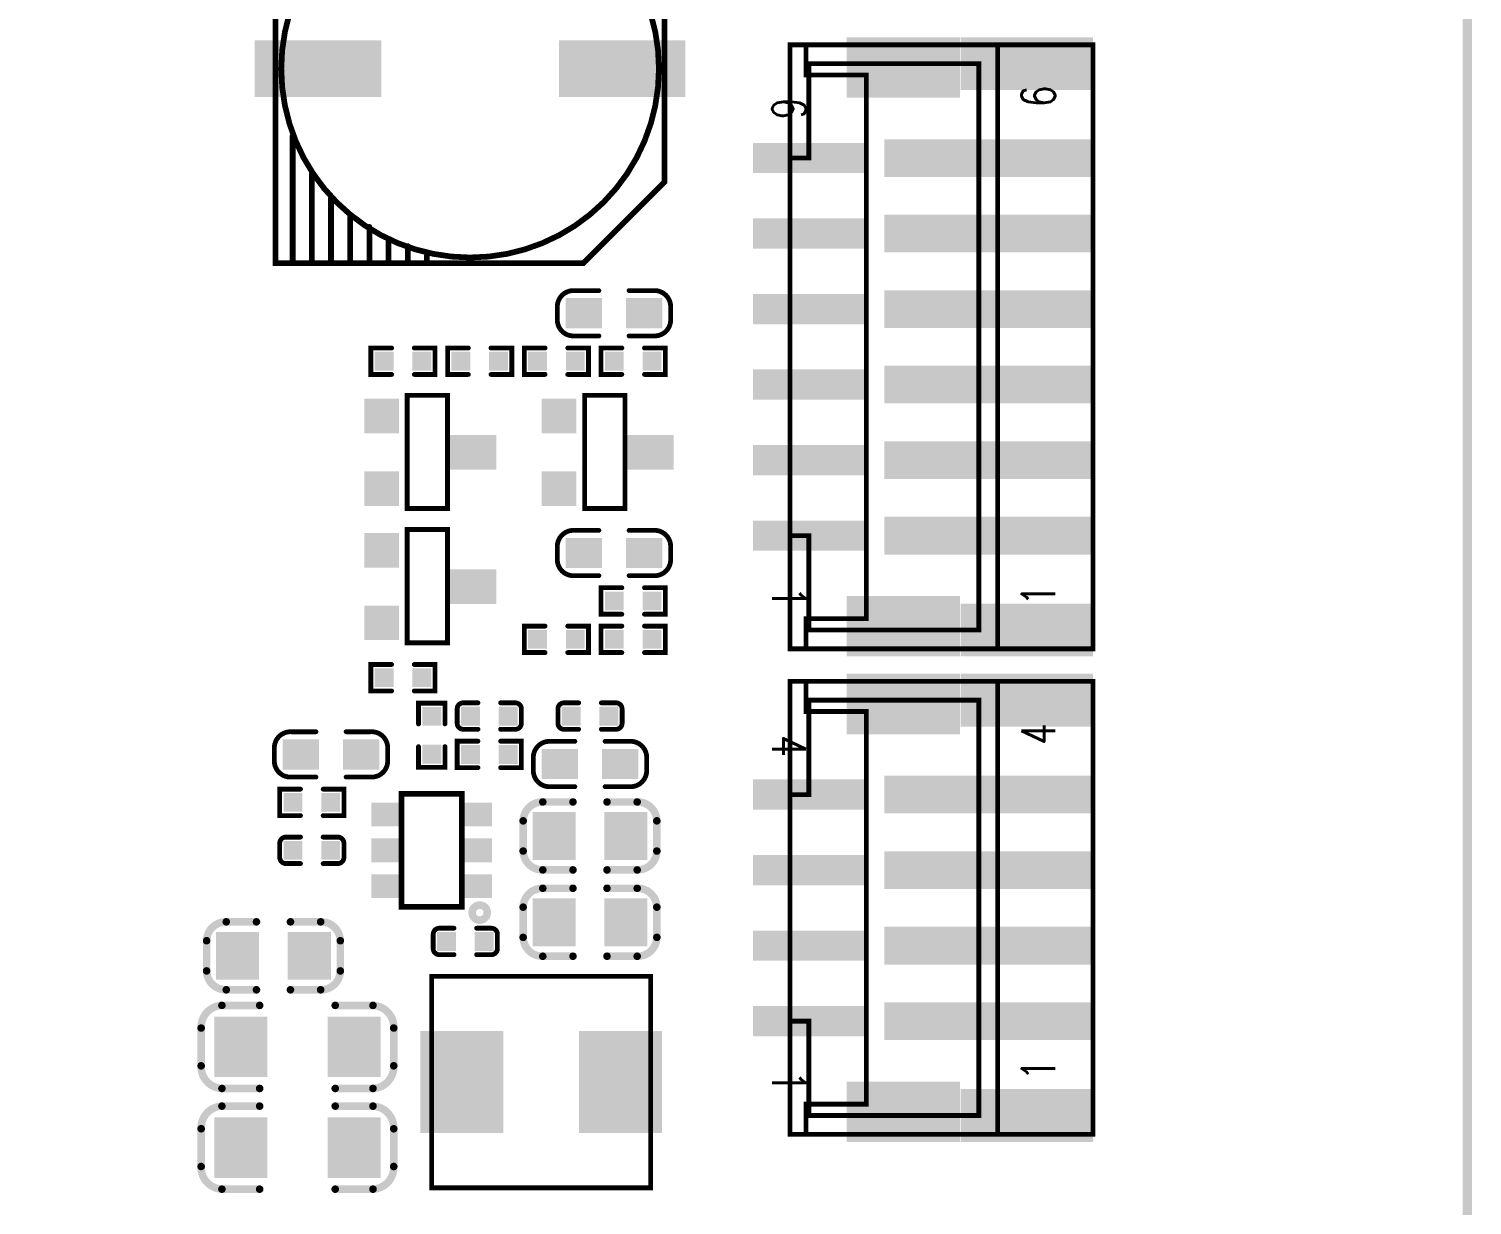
# Model space of a CAD drawing. Extents: x -1 to 186, y -6 to 106.
# Drawn here: x 148.21 to 186.43, y 38.1 to 69.25 of the extents above; entities that cross this region are included whole.
import ezdxf

# ---------------------------------------------------------------- set-up
doc = ezdxf.new("R2010")
doc.units = 0
for name, color, linetype in [('BOARD_OUTLINE_00', 250, 'CONTINUOUS'), ('DRIL_PLTE_THRU_01', 254, 'CONTINUOUS'), ('DRIL_PLTE_THRU_02', 254, 'CONTINUOUS'), ('PADS_BOT', 250, 'CONTINUOUS'), ('PADS_INNER', 250, 'CONTINUOUS'), ('PADS_TOP', 250, 'CONTINUOUS'), ('PART_TOP_2DLINE_00', 250, 'CONTINUOUS'), ('PART_TOP_2DLINE_01', 250, 'CONTINUOUS'), ('PART_TOP_TEXT_126', 250, 'CONTINUOUS')]:
    doc.layers.add(name, color=color, linetype=linetype)
doc.styles.add('W0$127', font='simplex', dxfattribs={"width": 0.75})

# ---------------------------------------------------------------- blocks, each defined once
blk = doc.blocks.new('BOARD_62')
at = {"layer": 'BOARD_OUTLINE_00', "const_width": 0.254}
blk.add_lwpolyline([(0, -2.08, 0.414214), (3, -5.08), (183.3, -5.08, 0.414214), (186.3, -2.08), (186.3, 97.32, 0.414214), (183.3, 100.32), (3, 100.32, 0.414214), (0, 97.32)], format="xyb", close=True, dxfattribs=at)
blk = doc.blocks.new('SMOOTH_0$127')
at = {"const_width": 0.0635}
blk.add_lwpolyline([(-0.03175, 0, 1), (0.03175, 0, 1)], format="xyb", close=True, dxfattribs=at)
blk = doc.blocks.new('PART_BODY_TOP_22')
at = {"layer": 'PART_TOP_2DLINE_01', "const_width": 0.127}
for points in [[(-0.3, 0.35), (-0.85, 0.35), (-0.85, -0.35), (-0.3, -0.35)], [(0.3, 0.35), (0.85, 0.35), (0.85, -0.35), (0.3, -0.35)]]:
    blk.add_lwpolyline(points, dxfattribs=at)
at = {"layer": 'PART_TOP_2DLINE_01'}
for p in [(-0.85, 0.35), (-0.3, 0.35), (0.3, 0.35), (0.85, 0.35), (-0.85, -0.35), (-0.3, -0.35), (0.3, -0.35), (0.85, -0.35)]:
    blk.add_blockref('SMOOTH_0$127', p, dxfattribs=at)
blk = doc.blocks.new('DRIL_HOLE_0')
blk.add_lwpolyline([(0, 0, 1), (0, 0, 1)], format="xyb", close=True)
blk = doc.blocks.new('PAD_0')
blk.add_lwpolyline([(0, 0, 1), (0, 0, 1)], format="xyb", close=True)
blk = doc.blocks.new('PAD_3')
at = {"const_width": 0.5}
blk.add_lwpolyline([(-0.25, 0), (0.25, 0)], dxfattribs=at)
blk = doc.blocks.new('STK_TOP_9')
at = {"layer": 'DRIL_PLTE_THRU_01'}
blk.add_blockref('DRIL_HOLE_0', (0, 0), dxfattribs=at)
at = {"layer": 'DRIL_PLTE_THRU_02'}
blk.add_blockref('DRIL_HOLE_0', (0, 0), dxfattribs=at)
at = {"layer": 'PADS_BOT'}
blk.add_blockref('PAD_0', (0, 0), dxfattribs=at)
at = {"layer": 'PADS_INNER'}
blk.add_blockref('PAD_0', (0, 0), dxfattribs=at)
at = {"layer": 'PADS_TOP'}
blk.add_blockref('PAD_3', (0, 0), dxfattribs=at)
blk = doc.blocks.new('SYM_TOP_23')
for name, p in [('PART_BODY_TOP_22', (0, 0)), ('STK_TOP_9', (-0.5, 0)), ('STK_TOP_9', (0.5, 0))]:
    blk.add_blockref(name, p)
blk = doc.blocks.new('PART_TOP_43')
blk.add_blockref('SYM_TOP_23', (0, 0))
blk = doc.blocks.new('PART_BODY_TOP_5')
at = {"layer": 'PART_TOP_2DLINE_01', "const_width": 0.127}
for points in [[(-0.4, 0.6), (-1.05, 0.6, 0.414214), (-1.5, 0.2), (-1.5, -0.2, 0.414214), (-1.05, -0.6), (-0.4, -0.6)], [(0.4, -0.6), (1.05, -0.6, 0.413192), (1.5, -0.2), (1.5, 0.2, 0.414214), (1.05, 0.6), (0.4, 0.6)]]:
    blk.add_lwpolyline(points, format="xyb", dxfattribs=at)
at = {"layer": 'PART_TOP_2DLINE_01'}
for p in [(-1.05, 0.6), (-0.4, 0.6), (0.4, 0.6), (1.05, 0.6), (-1.5, 0.2), (1.5, 0.2), (-1.5, -0.2), (1.5, -0.2), (-1.05, -0.6), (-0.4, -0.6), (0.4, -0.6), (1.05, -0.6)]:
    blk.add_blockref('SMOOTH_0$127', p, dxfattribs=at)
blk = doc.blocks.new('PAD_6')
at = {"const_width": 0.8}
blk.add_lwpolyline([(-0.48, 0), (0.48, 0)], dxfattribs=at)
blk = doc.blocks.new('STK_TOP_10')
at = {"layer": 'DRIL_PLTE_THRU_01'}
blk.add_blockref('DRIL_HOLE_0', (0, 0), dxfattribs=at)
at = {"layer": 'DRIL_PLTE_THRU_02'}
blk.add_blockref('DRIL_HOLE_0', (0, 0), dxfattribs=at)
at = {"layer": 'PADS_BOT'}
blk.add_blockref('PAD_0', (0, 0), dxfattribs=at)
at = {"layer": 'PADS_INNER'}
blk.add_blockref('PAD_0', (0, 0), dxfattribs=at)
at = {"layer": 'PADS_TOP'}
blk.add_blockref('PAD_6', (0, 0), dxfattribs=at)
blk = doc.blocks.new('SYM_TOP_6')
for name, p in [('STK_TOP_10', (-0.8, 0)), ('PART_BODY_TOP_5', (0, 0)), ('STK_TOP_10', (0.8, 0))]:
    blk.add_blockref(name, p)
blk = doc.blocks.new('PART_TOP_44')
blk.add_blockref('SYM_TOP_6', (0, 0))
blk = doc.blocks.new('PART_TOP_45')
blk.add_blockref('SYM_TOP_23', (0, 0))
blk = doc.blocks.new('SMOOTH_0$1524')
at = {"const_width": 0.0762}
blk.add_lwpolyline([(-0.0381, 0, 1), (0.0381, 0, 1)], format="xyb", close=True, dxfattribs=at)
blk = doc.blocks.new('PART_BODY_TOP_83')
at = {"layer": 'PART_TOP_2DLINE_01', "const_width": 0.152}
blk.add_lwpolyline([(-5.15, 3), (-3, 5.15), (3, 5.15), (5.15, 3), (5.15, -5.15), (-5.15, -5.15)], close=True, dxfattribs=at)
blk.add_lwpolyline([(5, 0, 1), (-5, 0, 1)], format="xyb", close=True, dxfattribs=at)
for points in [[(-5.08, -1.143), (-4.953, -1.143)], [(5.08, -1.143), (4.953, -1.143)], [(-5.08, -1.651), (-4.699, -1.651)], [(5.08, -1.651), (4.699, -1.651)], [(-5.08, -2.159), (-4.572, -2.159)], [(5.08, -2.159), (4.572, -2.159)], [(-5.08, -2.667), (-4.318, -2.667)], [(5.08, -2.667), (4.191, -2.667)], [(-5.08, -3.175), (-3.937, -3.175)], [(5.08, -3.175), (3.937, -3.175)], [(-5.08, -3.683), (-3.429, -3.683)], [(5.08, -3.683), (3.429, -3.683)], [(-5.08, -4.191), (-2.794, -4.191)], [(2.794, -4.191), (5.08, -4.191)], [(-5.08, -4.699), (-1.905, -4.699)], [(1.778, -4.699), (5.08, -4.699)]]:
    blk.add_lwpolyline(points, dxfattribs=at)
at = {"layer": 'PART_TOP_2DLINE_01'}
for p in [(-3, 5.15), (3, 5.15), (-5.15, 3), (5.15, 3), (-5.08, -1.143), (-4.953, -1.143), (4.953, -1.143), (5.08, -1.143), (-5.08, -1.651), (-4.699, -1.651), (4.699, -1.651), (5.08, -1.651), (-5.08, -2.159), (-4.572, -2.159), (4.572, -2.159), (5.08, -2.159), (-5.08, -2.667), (-4.318, -2.667), (4.191, -2.667), (5.08, -2.667), (-5.08, -3.175), (-3.937, -3.175), (3.937, -3.175), (5.08, -3.175), (-5.08, -3.683), (-3.429, -3.683), (3.429, -3.683), (5.08, -3.683), (-5.08, -4.191), (-2.794, -4.191), (2.794, -4.191), (5.08, -4.191), (-5.08, -4.699), (-1.905, -4.699), (1.778, -4.699), (5.08, -4.699), (-5.15, -5.15), (5.15, -5.15)]:
    blk.add_blockref('SMOOTH_0$1524', p, dxfattribs=at)
blk = doc.blocks.new('PAD_25')
at = {"const_width": 1.5}
blk.add_lwpolyline([(-1.675, 0), (1.675, 0)], dxfattribs=at)
blk = doc.blocks.new('STK_TOP_195')
at = {"layer": 'DRIL_PLTE_THRU_01'}
blk.add_blockref('DRIL_HOLE_0', (0, 0), dxfattribs=at)
at = {"layer": 'DRIL_PLTE_THRU_02'}
blk.add_blockref('DRIL_HOLE_0', (0, 0), dxfattribs=at)
at = {"layer": 'PADS_BOT'}
blk.add_blockref('PAD_0', (0, 0), dxfattribs=at)
at = {"layer": 'PADS_INNER'}
blk.add_blockref('PAD_0', (0, 0), dxfattribs=at)
at = {"layer": 'PADS_TOP', "rotation": 90}
blk.add_blockref('PAD_25', (0, 0), dxfattribs=at)
blk = doc.blocks.new('SYM_TOP_81')
for name, p in [('STK_TOP_195', (0, 4.027)), ('PART_BODY_TOP_83', (0, 0)), ('STK_TOP_195', (0, -4.027))]:
    blk.add_blockref(name, p)
blk = doc.blocks.new('PART_TOP_57')
blk.add_blockref('SYM_TOP_81', (0, 0))
blk = doc.blocks.new('PART_BODY_TOP_4')
at = {"layer": 'PART_TOP_2DLINE_01', "const_width": 0.127}
for points in [[(-0.3, 0.35), (-0.7, 0.35, 0.412681), (-0.85, 0.18), (-0.85, -0.18, 0.412681), (-0.7, -0.35), (-0.3, -0.35)], [(0.3, -0.35), (0.7, -0.35, 0.412681), (0.85, -0.18), (0.85, 0.18, 0.412681), (0.7, 0.35), (0.3, 0.35)]]:
    blk.add_lwpolyline(points, format="xyb", dxfattribs=at)
at = {"layer": 'PART_TOP_2DLINE_01'}
for p in [(-0.7, 0.35), (-0.3, 0.35), (0.3, 0.35), (0.7, 0.35), (-0.85, 0.18), (0.85, 0.18), (-0.85, -0.18), (-0.7, -0.35), (-0.3, -0.35), (0.3, -0.35), (0.7, -0.35), (0.85, -0.18)]:
    blk.add_blockref('SMOOTH_0$127', p, dxfattribs=at)
blk = doc.blocks.new('SYM_TOP_5')
for name, p in [('PART_BODY_TOP_4', (0, 0)), ('STK_TOP_9', (-0.5, 0)), ('STK_TOP_9', (0.5, 0))]:
    blk.add_blockref(name, p)
blk = doc.blocks.new('PART_TOP_59')
blk.add_blockref('SYM_TOP_5', (0, 0))
blk = doc.blocks.new('SMOOTH_0$199898')
at = {"const_width": 0.099949}
blk.add_lwpolyline([(-0.049974, 0, 1), (0.049974, 0, 1)], format="xyb", close=True, dxfattribs=at)
blk = doc.blocks.new('PART_BODY_TOP_6')
at = {"layer": 'PART_TOP_2DLINE_01', "const_width": 0.2}
for points in [[(-0.45, 0.9), (-1.25, 0.9, 0.414214), (-1.77, 0.4), (-1.77, -0.4, 0.414214), (-1.25, -0.9), (-0.45, -0.9)], [(0.45, -0.9), (1.25, -0.9, 0.414214), (1.77, -0.4), (1.77, 0.4, 0.414214), (1.25, 0.9), (0.45, 0.9)]]:
    blk.add_lwpolyline(points, format="xyb", dxfattribs=at)
at = {"layer": 'PART_TOP_2DLINE_01'}
for p in [(-1.25, 0.9), (-0.45, 0.9), (0.45, 0.9), (1.25, 0.9), (-1.77, 0.4), (1.77, 0.4), (-1.77, -0.4), (1.77, -0.4), (-1.25, -0.9), (-0.45, -0.9), (0.45, -0.9), (1.25, -0.9)]:
    blk.add_blockref('SMOOTH_0$199898', p, dxfattribs=at)
blk = doc.blocks.new('PAD_7')
at = {"const_width": 1.14}
blk.add_lwpolyline([(-0.635, 0), (0.635, 0)], dxfattribs=at)
blk = doc.blocks.new('STK_TOP_11')
at = {"layer": 'DRIL_PLTE_THRU_01'}
blk.add_blockref('DRIL_HOLE_0', (0, 0), dxfattribs=at)
at = {"layer": 'DRIL_PLTE_THRU_02'}
blk.add_blockref('DRIL_HOLE_0', (0, 0), dxfattribs=at)
at = {"layer": 'PADS_BOT'}
blk.add_blockref('PAD_0', (0, 0), dxfattribs=at)
at = {"layer": 'PADS_INNER'}
blk.add_blockref('PAD_0', (0, 0), dxfattribs=at)
at = {"layer": 'PADS_TOP', "rotation": 90}
blk.add_blockref('PAD_7', (0, 0), dxfattribs=at)
blk = doc.blocks.new('SYM_TOP_7')
for name, p in [('STK_TOP_11', (-0.95, 0)), ('STK_TOP_11', (0.95, 0)), ('PART_BODY_TOP_6', (0, 0))]:
    blk.add_blockref(name, p)
blk = doc.blocks.new('PART_TOP_60')
blk.add_blockref('SYM_TOP_7', (0, 0))
blk = doc.blocks.new('PART_TOP_61')
blk.add_blockref('SYM_TOP_7', (0, 0))
blk = doc.blocks.new('PART_TOP_62')
blk.add_blockref('SYM_TOP_6', (0, 0))
blk = doc.blocks.new('PART_TOP_63')
blk.add_blockref('SYM_TOP_5', (0, 0))
blk = doc.blocks.new('PART_TOP_64')
blk.add_blockref('SYM_TOP_23', (0, 0))
blk = doc.blocks.new('PART_BODY_TOP_69')
at = {"layer": 'PART_TOP_2DLINE_01', "const_width": 0.127}
blk.add_lwpolyline([(-6, -1.4), (-6, -9), (6, -9), (6, -1.4), (5.2, -1.4), (5.2, -3), (-5.2, -3), (-5.2, -1.4)], close=True, dxfattribs=at)
at = {"layer": 'PART_TOP_2DLINE_01'}
for p in [(-6, -1.4), (-5.2, -1.4), (5.2, -1.4), (6, -1.4), (-5.2, -3), (5.2, -3), (-6, -9), (6, -9)]:
    blk.add_blockref('SMOOTH_0$127', p, dxfattribs=at)
at = {"layer": 'PART_TOP_TEXT_126', "style": 'W0$127', "width": 0.75}
for s, p in [('1', (-4.318, -0.508)), ('4', (4.572, -0.508))]:
    blk.add_text(s, height=0.889, rotation=180, dxfattribs=at).set_placement(p)
blk = doc.blocks.new('PAD_9')
at = {"const_width": 0.8}
blk.add_lwpolyline([(-1.5, 0), (1.5, 0)], dxfattribs=at)
blk = doc.blocks.new('STK_TOP_13')
at = {"layer": 'DRIL_PLTE_THRU_01'}
blk.add_blockref('DRIL_HOLE_0', (0, 0), dxfattribs=at)
at = {"layer": 'DRIL_PLTE_THRU_02'}
blk.add_blockref('DRIL_HOLE_0', (0, 0), dxfattribs=at)
at = {"layer": 'PADS_BOT'}
blk.add_blockref('PAD_0', (0, 0), dxfattribs=at)
at = {"layer": 'PADS_INNER'}
blk.add_blockref('PAD_0', (0, 0), dxfattribs=at)
at = {"layer": 'PADS_TOP', "rotation": 90}
blk.add_blockref('PAD_9', (0, 0), dxfattribs=at)
blk = doc.blocks.new('PAD_10')
at = {"const_width": 1.4}
blk.add_lwpolyline([(-1.75, 0), (1.75, 0)], dxfattribs=at)
blk = doc.blocks.new('STK_TOP_14')
at = {"layer": 'DRIL_PLTE_THRU_01'}
blk.add_blockref('DRIL_HOLE_0', (0, 0), dxfattribs=at)
at = {"layer": 'DRIL_PLTE_THRU_02'}
blk.add_blockref('DRIL_HOLE_0', (0, 0), dxfattribs=at)
at = {"layer": 'PADS_BOT'}
blk.add_blockref('PAD_0', (0, 0), dxfattribs=at)
at = {"layer": 'PADS_INNER'}
blk.add_blockref('PAD_0', (0, 0), dxfattribs=at)
at = {"layer": 'PADS_TOP', "rotation": 90}
blk.add_blockref('PAD_10', (0, 0), dxfattribs=at)
blk = doc.blocks.new('SYM_TOP_67')
for name, p in [('STK_TOP_13', (-3, -1.5)), ('STK_TOP_13', (-1, -1.5)), ('STK_TOP_13', (1, -1.5)), ('STK_TOP_13', (3, -1.5)), ('PART_BODY_TOP_69', (0, 0)), ('STK_TOP_14', (-5.5, -7.25)), ('STK_TOP_14', (5.5, -7.25))]:
    blk.add_blockref(name, p)
blk = doc.blocks.new('PART_TOP_155')
blk.add_blockref('SYM_TOP_67', (0, 0))
blk = doc.blocks.new('PART_TOP_313')
blk.add_blockref('SYM_TOP_23', (0, 0))
blk = doc.blocks.new('SMOOTH_0$150114')
at = {"const_width": 0.075057}
blk.add_lwpolyline([(-0.037528, 0, 1), (0.037528, 0, 1)], format="xyb", close=True, dxfattribs=at)
blk = doc.blocks.new('PART_BODY_TOP_49')
at = {"layer": 'PART_TOP_2DLINE_00', "const_width": 0.15}
blk.add_lwpolyline([(-1.5, 0.8), (1.5, 0.8), (1.5, -0.8), (-1.5, -0.8)], close=True, dxfattribs=at)
at = {"layer": 'PART_TOP_2DLINE_00', "const_width": 0.4}
blk.add_lwpolyline([(-1.55, -1.27, 1), (-1.75, -1.27, 1)], format="xyb", close=True, dxfattribs=at)
at = {"layer": 'PART_TOP_2DLINE_00'}
for p in [(-1.5, 0.8), (1.5, 0.8), (-1.5, -0.8), (1.5, -0.8)]:
    blk.add_blockref('SMOOTH_0$150114', p, dxfattribs=at)
blk = doc.blocks.new('PAD_8')
at = {"const_width": 0.63}
blk.add_lwpolyline([(-0.4, 0), (0.4, 0)], dxfattribs=at)
blk = doc.blocks.new('STK_TOP_86')
at = {"layer": 'DRIL_PLTE_THRU_01'}
blk.add_blockref('DRIL_HOLE_0', (0, 0), dxfattribs=at)
at = {"layer": 'DRIL_PLTE_THRU_02'}
blk.add_blockref('DRIL_HOLE_0', (0, 0), dxfattribs=at)
at = {"layer": 'PADS_BOT'}
blk.add_blockref('PAD_0', (0, 0), dxfattribs=at)
at = {"layer": 'PADS_INNER'}
blk.add_blockref('PAD_0', (0, 0), dxfattribs=at)
at = {"layer": 'PADS_TOP', "rotation": 90}
blk.add_blockref('PAD_8', (0, 0), dxfattribs=at)
blk = doc.blocks.new('SYM_TOP_50')
for name, p in [('STK_TOP_86', (-0.95, 1.2)), ('STK_TOP_86', (0, 1.2)), ('STK_TOP_86', (0.95, 1.2)), ('PART_BODY_TOP_49', (0, 0)), ('STK_TOP_86', (-0.95, -1.2)), ('STK_TOP_86', (0, -1.2)), ('STK_TOP_86', (0.95, -1.2))]:
    blk.add_blockref(name, p)
blk = doc.blocks.new('PART_TOP_323')
blk.add_blockref('SYM_TOP_50', (0, 0))
blk = doc.blocks.new('PART_TOP_324')
blk.add_blockref('SYM_TOP_5', (0, 0))
blk = doc.blocks.new('PART_TOP_325')
blk.add_blockref('SYM_TOP_7', (0, 0))
blk = doc.blocks.new('SMOOTH_0$2')
at = {"const_width": 0.1}
blk.add_lwpolyline([(-0.05, 0, 1), (0.05, 0, 1)], format="xyb", close=True, dxfattribs=at)
blk = doc.blocks.new('PART_BODY_TOP_3')
at = {"layer": 'PART_TOP_2DLINE_01', "const_width": 0.2}
for points in [[(-1, 1.1), (-2, 1.1, 0.414214), (-2.55, 0.5), (-2.55, -0.5, 0.414214), (-2, -1.1), (-1, -1.1)], [(1, -1.1), (2, -1.1, 0.414214), (2.55, -0.5), (2.55, 0.5, 0.414214), (2, 1.1), (1, 1.1)]]:
    blk.add_lwpolyline(points, format="xyb", dxfattribs=at)
at = {"layer": 'PART_TOP_2DLINE_01'}
for p in [(-2, 1.1), (-1, 1.1), (1, 1.1), (2, 1.1), (-2.55, 0.5), (2.55, 0.5), (-2.55, -0.5), (2.55, -0.5), (-2, -1.1), (-1, -1.1), (1, -1.1), (2, -1.1)]:
    blk.add_blockref('SMOOTH_0$2', p, dxfattribs=at)
blk = doc.blocks.new('PAD_56')
at = {"const_width": 1.4}
blk.add_lwpolyline([(-0.8, 0), (0.8, 0)], dxfattribs=at)
blk = doc.blocks.new('STK_TOP_8')
at = {"layer": 'DRIL_PLTE_THRU_01'}
blk.add_blockref('DRIL_HOLE_0', (0, 0), dxfattribs=at)
at = {"layer": 'DRIL_PLTE_THRU_02'}
blk.add_blockref('DRIL_HOLE_0', (0, 0), dxfattribs=at)
at = {"layer": 'PADS_BOT'}
blk.add_blockref('PAD_0', (0, 0), dxfattribs=at)
at = {"layer": 'PADS_INNER'}
blk.add_blockref('PAD_0', (0, 0), dxfattribs=at)
at = {"layer": 'PADS_TOP', "rotation": 90}
blk.add_blockref('PAD_56', (0, 0), dxfattribs=at)
blk = doc.blocks.new('SYM_TOP_4')
for name, p in [('PART_BODY_TOP_3', (0, 0)), ('STK_TOP_8', (-1.5, 0)), ('STK_TOP_8', (1.5, 0))]:
    blk.add_blockref(name, p)
blk = doc.blocks.new('PART_TOP_326')
blk.add_blockref('SYM_TOP_4', (0, 0))
blk = doc.blocks.new('PART_TOP_327')
blk.add_blockref('SYM_TOP_5', (0, 0))
blk = doc.blocks.new('PART_TOP_328')
blk.add_blockref('SYM_TOP_4', (0, 0))
blk = doc.blocks.new('PART_BODY_TOP_67')
at = {"layer": 'PART_TOP_2DLINE_01', "const_width": 0.127}
blk.add_lwpolyline([(-2.9, 2.8), (2.9, 2.8), (2.9, -2.8), (-2.9, -2.8)], close=True, dxfattribs=at)
at = {"layer": 'PART_TOP_2DLINE_01'}
for p in [(-2.9, 2.8), (2.9, 2.8), (-2.9, -2.8), (2.9, -2.8)]:
    blk.add_blockref('SMOOTH_0$127', p, dxfattribs=at)
blk = doc.blocks.new('PAD_60')
at = {"const_width": 2.2}
blk.add_lwpolyline([(-1.35, 0), (1.35, 0)], dxfattribs=at)
blk = doc.blocks.new('STK_TOP_132')
at = {"layer": 'DRIL_PLTE_THRU_01'}
blk.add_blockref('DRIL_HOLE_0', (0, 0), dxfattribs=at)
at = {"layer": 'DRIL_PLTE_THRU_02'}
blk.add_blockref('DRIL_HOLE_0', (0, 0), dxfattribs=at)
at = {"layer": 'PADS_BOT'}
blk.add_blockref('PAD_0', (0, 0), dxfattribs=at)
at = {"layer": 'PADS_INNER'}
blk.add_blockref('PAD_0', (0, 0), dxfattribs=at)
at = {"layer": 'PADS_TOP', "rotation": 90}
blk.add_blockref('PAD_60', (0, 0), dxfattribs=at)
blk = doc.blocks.new('SYM_TOP_65')
for name, p in [('PART_BODY_TOP_67', (0, 0)), ('STK_TOP_132', (-2.1, 0)), ('STK_TOP_132', (2.1, 0))]:
    blk.add_blockref(name, p)
blk = doc.blocks.new('PART_TOP_329')
blk.add_blockref('SYM_TOP_65', (0, 0))
blk = doc.blocks.new('PART_BODY_TOP_72')
at = {"layer": 'PART_TOP_2DLINE_01', "const_width": 0.127}
blk.add_lwpolyline([(-8, -1.4), (-8, -9), (8, -9), (8, -1.4), (7.2, -1.4), (7.2, -3), (-7.2, -3), (-7.2, -1.4)], close=True, dxfattribs=at)
at = {"layer": 'PART_TOP_2DLINE_01'}
for p in [(-8, -1.4), (-7.2, -1.4), (7.2, -1.4), (8, -1.4), (-7.2, -3), (7.2, -3), (-8, -9), (8, -9)]:
    blk.add_blockref('SMOOTH_0$127', p, dxfattribs=at)
at = {"layer": 'PART_TOP_TEXT_126', "style": 'W0$127', "width": 0.75}
for s, p in [('1', (-6.35, -0.508)), ('6', (6.604, -0.508))]:
    blk.add_text(s, height=0.889, rotation=180, dxfattribs=at).set_placement(p)
blk = doc.blocks.new('SYM_TOP_70')
for name, p in [('STK_TOP_13', (-5, -1.5)), ('STK_TOP_13', (-3, -1.5)), ('STK_TOP_13', (-1, -1.5)), ('STK_TOP_13', (1, -1.5)), ('STK_TOP_13', (3, -1.5)), ('STK_TOP_13', (5, -1.5)), ('PART_BODY_TOP_72', (0, 0)), ('STK_TOP_14', (-7.5, -7.25)), ('STK_TOP_14', (7.5, -7.25))]:
    blk.add_blockref(name, p)
blk = doc.blocks.new('PART_TOP_330')
blk.add_blockref('SYM_TOP_70', (0, 0))
blk = doc.blocks.new('PART_TOP_515')
blk.add_blockref('SYM_TOP_6', (0, 0))
blk = doc.blocks.new('PART_TOP_516')
blk.add_blockref('SYM_TOP_6', (0, 0))
blk = doc.blocks.new('PART_TOP_523')
blk.add_blockref('SYM_TOP_23', (0, 0))
blk = doc.blocks.new('PART_TOP_524')
blk.add_blockref('SYM_TOP_23', (0, 0))
blk = doc.blocks.new('PART_TOP_525')
blk.add_blockref('SYM_TOP_23', (0, 0))
blk = doc.blocks.new('PART_TOP_526')
blk.add_blockref('SYM_TOP_23', (0, 0))
blk = doc.blocks.new('PART_TOP_527')
blk.add_blockref('SYM_TOP_23', (0, 0))
blk = doc.blocks.new('PART_TOP_528')
blk.add_blockref('SYM_TOP_23', (0, 0))
blk = doc.blocks.new('PART_TOP_529')
blk.add_blockref('SYM_TOP_23', (0, 0))
blk = doc.blocks.new('PART_BODY_TOP_19')
at = {"layer": 'PART_TOP_2DLINE_01', "const_width": 0.127}
blk.add_lwpolyline([(-1.511, -0.523), (1.489, -0.523), (1.489, 0.545), (-1.511, 0.545)], close=True, dxfattribs=at)
at = {"layer": 'PART_TOP_2DLINE_01'}
for p in [(-1.511, 0.545), (1.489, 0.545), (-1.511, -0.523), (1.489, -0.523)]:
    blk.add_blockref('SMOOTH_0$127', p, dxfattribs=at)
blk = doc.blocks.new('PAD_32')
at = {"const_width": 0.915}
blk.add_lwpolyline([(-0.4575, 0), (0.4575, 0)], dxfattribs=at)
blk = doc.blocks.new('STK_TOP_27')
at = {"layer": 'DRIL_PLTE_THRU_01'}
blk.add_blockref('DRIL_HOLE_0', (0, 0), dxfattribs=at)
at = {"layer": 'DRIL_PLTE_THRU_02'}
blk.add_blockref('DRIL_HOLE_0', (0, 0), dxfattribs=at)
at = {"layer": 'PADS_BOT'}
blk.add_blockref('PAD_0', (0, 0), dxfattribs=at)
at = {"layer": 'PADS_INNER'}
blk.add_blockref('PAD_0', (0, 0), dxfattribs=at)
at = {"layer": 'PADS_TOP'}
blk.add_blockref('PAD_32', (0, 0), dxfattribs=at)
blk = doc.blocks.new('PAD_33')
at = {"const_width": 0.915}
blk.add_lwpolyline([(-0.635, 0), (0.635, 0)], dxfattribs=at)
blk = doc.blocks.new('STK_TOP_28')
at = {"layer": 'DRIL_PLTE_THRU_01'}
blk.add_blockref('DRIL_HOLE_0', (0, 0), dxfattribs=at)
at = {"layer": 'DRIL_PLTE_THRU_02'}
blk.add_blockref('DRIL_HOLE_0', (0, 0), dxfattribs=at)
at = {"layer": 'PADS_BOT'}
blk.add_blockref('PAD_0', (0, 0), dxfattribs=at)
at = {"layer": 'PADS_INNER'}
blk.add_blockref('PAD_0', (0, 0), dxfattribs=at)
at = {"layer": 'PADS_TOP', "rotation": 90}
blk.add_blockref('PAD_33', (0, 0), dxfattribs=at)
blk = doc.blocks.new('SYM_TOP_20')
for name, p in [('STK_TOP_28', (0, 1.2)), ('PART_BODY_TOP_19', (0, 0)), ('STK_TOP_27', (-0.96, -1.2)), ('STK_TOP_27', (0.96, -1.2))]:
    blk.add_blockref(name, p)
blk = doc.blocks.new('PART_TOP_530')
blk.add_blockref('SYM_TOP_20', (0, 0))
blk = doc.blocks.new('PART_TOP_531')
blk.add_blockref('SYM_TOP_20', (0, 0))
blk = doc.blocks.new('PART_TOP_532')
blk.add_blockref('SYM_TOP_20', (0, 0))
blk = doc.blocks.new('PART_BODY_TOP_77')
at = {"layer": 'PART_TOP_2DLINE_01', "const_width": 0.127}
for points in [[(-6, -5.5), (6, -5.5), (6, 0), (-6, 0)], [(-5.5, -0.5), (5.5, -0.5), (5.5, -5), (3, -5), (3, -5.5), (-3, -5.5), (-3, -5), (-5.5, -5)]]:
    blk.add_lwpolyline(points, close=True, dxfattribs=at)
at = {"layer": 'PART_TOP_2DLINE_01'}
for p in [(-6, 0), (6, 0), (-5.5, -0.5), (5.5, -0.5), (-5.5, -5), (-3, -5), (3, -5), (5.5, -5), (-6, -5.5), (-3, -5.5), (3, -5.5), (6, -5.5)]:
    blk.add_blockref('SMOOTH_0$127', p, dxfattribs=at)
at = {"layer": 'PART_TOP_TEXT_126', "style": 'W0$127', "width": 0.75}
for s, p in [('4', (-4.318, 1.524)), ('1', (4.572, 1.524))]:
    blk.add_text(s, height=0.889, rotation=180, dxfattribs=at).set_placement(p)
blk = doc.blocks.new('PAD_16')
at = {"const_width": 1}
blk.add_lwpolyline([(-2.75, 0), (2.75, 0)], dxfattribs=at)
blk = doc.blocks.new('STK_TOP_127')
at = {"layer": 'DRIL_PLTE_THRU_01'}
blk.add_blockref('DRIL_HOLE_0', (0, 0), dxfattribs=at)
at = {"layer": 'DRIL_PLTE_THRU_02'}
blk.add_blockref('DRIL_HOLE_0', (0, 0), dxfattribs=at)
at = {"layer": 'PADS_BOT'}
blk.add_blockref('PAD_0', (0, 0), dxfattribs=at)
at = {"layer": 'PADS_INNER'}
blk.add_blockref('PAD_0', (0, 0), dxfattribs=at)
at = {"layer": 'PADS_TOP', "rotation": 90}
blk.add_blockref('PAD_16', (0, 0), dxfattribs=at)
blk = doc.blocks.new('PAD_17')
at = {"const_width": 1.6}
blk.add_lwpolyline([(-1.5, 0), (1.5, 0)], dxfattribs=at)
blk = doc.blocks.new('STK_TOP_128')
at = {"layer": 'DRIL_PLTE_THRU_01'}
blk.add_blockref('DRIL_HOLE_0', (0, 0), dxfattribs=at)
at = {"layer": 'DRIL_PLTE_THRU_02'}
blk.add_blockref('DRIL_HOLE_0', (0, 0), dxfattribs=at)
at = {"layer": 'PADS_BOT'}
blk.add_blockref('PAD_0', (0, 0), dxfattribs=at)
at = {"layer": 'PADS_INNER'}
blk.add_blockref('PAD_0', (0, 0), dxfattribs=at)
at = {"layer": 'PADS_TOP', "rotation": 90}
blk.add_blockref('PAD_17', (0, 0), dxfattribs=at)
blk = doc.blocks.new('SYM_TOP_75')
for name, p in [('STK_TOP_127', (-3, -0.25)), ('STK_TOP_127', (-1, -0.25)), ('STK_TOP_127', (1, -0.25)), ('STK_TOP_127', (3, -0.25)), ('PART_BODY_TOP_77', (0, 0)), ('STK_TOP_128', (-5.4, -2.5)), ('STK_TOP_128', (5.4, -2.5))]:
    blk.add_blockref(name, p)
blk = doc.blocks.new('PART_TOP_539')
blk.add_blockref('SYM_TOP_75', (0, 0))
blk = doc.blocks.new('PART_BODY_TOP_78')
at = {"layer": 'PART_TOP_2DLINE_01', "const_width": 0.127}
for points in [[(-8, -5.5), (8, -5.5), (8, 0), (-8, 0)], [(-7.5, -0.5), (7.5, -0.5), (7.5, -5), (5, -5), (5, -5.5), (-5, -5.5), (-5, -5), (-7.5, -5)]]:
    blk.add_lwpolyline(points, close=True, dxfattribs=at)
at = {"layer": 'PART_TOP_2DLINE_01'}
for p in [(-8, 0), (8, 0), (-7.5, -0.5), (7.5, -0.5), (-7.5, -5), (-5, -5), (5, -5), (7.5, -5), (-8, -5.5), (-5, -5.5), (5, -5.5), (8, -5.5)]:
    blk.add_blockref('SMOOTH_0$127', p, dxfattribs=at)
at = {"layer": 'PART_TOP_TEXT_126', "style": 'W0$127', "width": 0.75}
for s, p in [('6', (-6.35, 1.524)), ('1', (6.858, 1.524))]:
    blk.add_text(s, height=0.889, rotation=180, dxfattribs=at).set_placement(p)
blk = doc.blocks.new('SYM_TOP_76')
for name, p in [('STK_TOP_127', (-5, -0.25)), ('STK_TOP_127', (-3, -0.25)), ('STK_TOP_127', (-1, -0.25)), ('STK_TOP_127', (1, -0.25)), ('STK_TOP_127', (3, -0.25)), ('STK_TOP_127', (5, -0.25)), ('PART_BODY_TOP_78', (0, 0)), ('STK_TOP_128', (-7.4, -2.5)), ('STK_TOP_128', (7.4, -2.5))]:
    blk.add_blockref(name, p)
blk = doc.blocks.new('PART_TOP_540')
blk.add_blockref('SYM_TOP_76', (0, 0))

msp = doc.modelspace()

# ---------------------------------------------------------------- block references
for name, p in [('BOARD_62', (0, 5.08)), ('PART_TOP_527', (162.179, 60.452)), ('PART_TOP_525', (164.211, 54.102)), ('PART_TOP_523', (162.179, 53.086)), ('PART_TOP_59', (160.401, 51.054)), ('PART_TOP_64', (160.401, 50.038)), ('PART_TOP_325', (154.686, 44.704)), ('PART_TOP_329', (161.774, 41.361)), ('PART_TOP_326', (155.321, 42.291)), ('PART_TOP_328', (155.321, 39.624))]:
    msp.add_blockref(name, p)
for name, p, rotation in [('PART_TOP_57', (159.893, 68.199), 270), ('PART_TOP_330', (167.386, 60.833), 90), ('PART_TOP_540', (173.863, 60.833), 270), ('PART_TOP_516', (163.703, 61.722), 180), ('PART_TOP_526', (158.115, 60.452), 180), ('PART_TOP_529', (160.147, 60.452), 180), ('PART_TOP_528', (164.211, 60.452), 180), ('PART_TOP_531', (158.75, 58.039), 270), ('PART_TOP_532', (163.449, 58.039), 270), ('PART_TOP_530', (158.75, 54.483), 270), ('PART_TOP_515', (163.703, 55.372), 180), ('PART_TOP_524', (164.211, 53.086), 180), ('PART_TOP_313', (158.115, 52.07), 180), ('PART_TOP_155', (167.386, 45.974), 90), ('PART_TOP_539', (173.863, 45.974), 270), ('PART_TOP_45', (158.877, 50.546), 90), ('PART_TOP_63', (163.068, 51.054), 180), ('PART_TOP_44', (156.21, 50.038), 180), ('PART_TOP_62', (163.068, 49.784), 180), ('PART_TOP_43', (155.702, 48.768), 180), ('PART_TOP_323', (158.877, 47.498), 90), ('PART_TOP_61', (163.068, 47.879), 180), ('PART_TOP_324', (155.702, 47.498), 180), ('PART_TOP_60', (163.068, 45.593), 180), ('PART_TOP_327', (159.766, 45.085), 180)]:
    msp.add_blockref(name, p, dxfattribs=dict(rotation=rotation))

doc.saveas('drawing.dxf')
